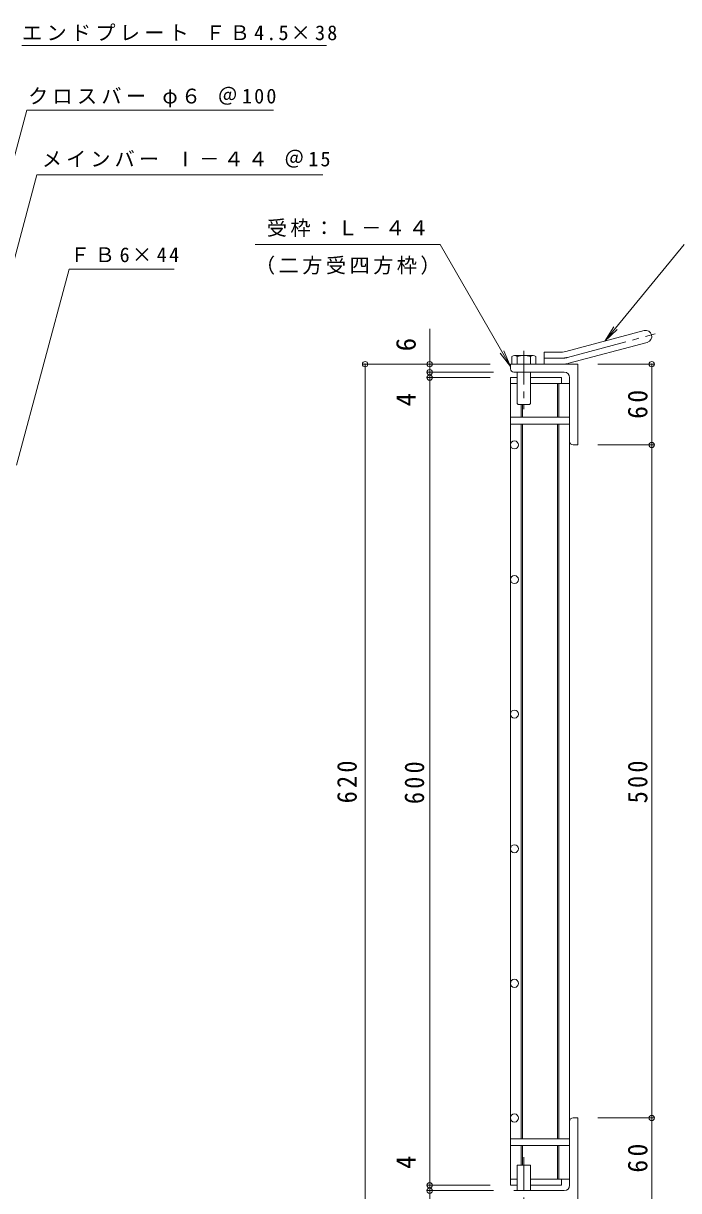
# Model space of a CAD drawing. Units: millimetres, scale not verified. Extents: x -894 to 884, y -688 to 618.
# Drawn here: x -306 to 181, y -249 to 618 of the extents above; entities that cross this region are included whole.
import ezdxf
from ezdxf.enums import TextEntityAlignment as Align

# ---------------------------------------------------------------- set-up
doc = ezdxf.new("R2010")
doc.units = ezdxf.units.MM
doc.header["$LTSCALE"] = 5
doc.header["$PDMODE"] = 32
doc.header["$PDSIZE"] = 4
doc.linetypes.add('CHAIN1', pattern=[8, 5, -1, 1, -1])
doc.linetypes.add('CHAIN2', pattern=[12, 9, -1, 1, -1])
for name, color, linetype, lineweight in [('A-1', 2, 'Continuous', 9), ('A-2', 3, 'Continuous', 9), ('A-4', 7, 'Continuous', 9), ('A-5', 7, 'Continuous', 9), ('A-9', 4, 'Continuous', 9)]:
    doc.layers.add(name, color=color, linetype=linetype, lineweight=lineweight)
doc.styles.add('ＭＳ ゴシック', font='')
doc.styles.get('ＭＳ ゴシック').set_extended_font_data('MS Gothic')

msp = doc.modelspace()

# ---------------------------------------------------------------- linework, layer by layer
at = {"layer": 'A-1'}
for p, q in [((97.415, 373.977), (155.605, 389.569)), ((81.27, 364.671), (81.27, 373.671)), ((95.085, 373.671), (81.27, 373.671)), ((99.744, 365.284), (157.935, 380.876)), ((56.27, 361.171), (56.27, 364.671)), ((106.27, 364.671), (56.27, 364.671)), ((106.27, 364.671), (106.27, 304.671)), ((96.27, 358.671), (58.77, 358.671)), ((100.27, 354.671), (100.27, 307.171)), ((102.77, 304.671), (106.27, 304.671)), ((100.27, -245.33), (100.27, -197.831)), ((102.77, -195.331), (106.27, -195.331)), ((106.27, -255.331), (106.27, -195.331)), ((96.27, -249.33), (58.77, -249.33))]:
    msp.add_line(p, q, dxfattribs=at)
at = {"layer": 'A-1', "linetype": 'CHAIN2'}
for p, q in [((98.579, 369.631), (163.746, 387.092)), ((95.085, 369.171), (81.27, 369.171))]:
    msp.add_line(p, q, dxfattribs=at)
at = {"layer": 'A-1'}
for centre, radius, start, end in [((156.77, 385.223), 4.5, 285.00014, 104.99991), ((95.085, 382.671), 9, 270, 285.00002), ((95.085, 382.671), 18, 270, 285), ((58.77, 361.171), 2.5, 180, 270), ((96.27, 354.671), 4, 0, 90), ((102.77, 307.171), 2.5, 180, 270), ((102.77, -197.831), 2.5, 90, 180), ((96.27, -245.33), 4, 270, 0)]:
    msp.add_arc(centre, radius, start, end, dxfattribs=at)
at = {"layer": 'A-1', "linetype": 'CHAIN2'}
msp.add_arc((95.085, 382.671), 13.5, 270, 284.99995, dxfattribs=at)
at = {"layer": 'A-2'}
for p, q in [((56.27, 354.671), (61.27, 354.671)), ((56.27, 354.671), (56.27, -245.33)), ((56.27, 350.171), (61.27, 350.171)), ((71.27, 354.671), (94.27, 354.671)), ((71.27, 350.171), (100.27, 350.171)), ((91.27, 350.171), (91.27, 325.17)), ((92.27, 350.171), (92.27, 325.17)), ((94.27, 354.671), (94.27, 350.171)), ((100.27, 350.036), (100.27, 54.67)), ((64.27, 334.671), (64.27, 325.17)), ((65.27, 334.671), (65.27, 325.17)), ((64.27, 320.17), (64.27, 54.67)), ((65.27, 320.17), (65.27, 54.67)), ((91.27, 320.17), (91.27, 54.67)), ((92.27, 320.17), (92.27, 54.67)), ((64.27, -210.83), (64.27, 54.67)), ((65.27, -210.83), (65.27, 54.67)), ((91.27, -210.83), (91.27, 54.67)), ((92.27, -210.83), (92.27, 54.67)), ((100.27, -240.831), (100.27, 54.67)), ((64.27, -230.331), (64.27, -215.83)), ((65.27, -230.331), (65.27, -215.83)), ((91.27, -240.831), (91.27, -215.83)), ((92.27, -240.831), (92.27, -215.83)), ((56.27, -240.831), (61.27, -240.831)), ((71.27, -240.831), (100.27, -240.831)), ((94.27, -240.831), (94.27, -245.33)), ((56.27, -245.33), (61.27, -245.33)), ((71.27, -245.33), (94.27, -245.33))]:
    msp.add_line(p, q, dxfattribs=at)
for centre in [(59.27, 304.671), (59.27, 204.671), (59.27, 104.671), (59.27, 4.671), (59.27, -95.329), (59.27, -195.329)]:
    msp.add_circle(centre, 3, dxfattribs=at)
at = {"layer": 'A-4'}
for p, q in [((-3.73, -282.714), (-3.73, 390.827)), ((41.27, 364.671), (-53.53, 364.671)), ((-51.73, -255.331), (-51.73, 364.671)), ((121.27, 364.671), (163.07, 364.671)), ((161.27, -255.331), (161.27, 364.671)), ((43.77, 358.671), (-5.53, 358.671)), ((41.27, 354.671), (-5.53, 354.671)), ((121.27, 304.671), (163.07, 304.671)), ((121.27, -195.331), (163.07, -195.331)), ((41.27, -245.33), (-5.53, -245.33)), ((43.77, -249.33), (-5.53, -249.33))]:
    msp.add_line(p, q, dxfattribs=at)
for p in [(-51.73, 364.671), (-3.73, 364.671), (161.27, 364.671), (-3.73, 358.671), (-3.73, 354.671), (161.27, 304.671), (161.27, -195.331), (-3.73, -245.33), (-3.73, -249.33)]:
    msp.add_point(p, dxfattribs=at)
at = {"layer": 'A-5'}
for p, q in [((-306.835, 601.27), (-80.412, 601.27)), ((-368.969, 307.67), (-303.16, 553.27)), ((-303.16, 553.27), (-119.693, 553.27)), ((-133.524, 453.497), (3.976, 453.497)), ((3.976, 453.497), (56.27, 362.921)), ((126.51, 381.773), (185.278, 453.497)), ((126.51, 381.773), (133.103, 392.393)), ((126.51, 381.773), (135.627, 390.325)), ((56.27, 362.921), (51.487, 374.469)), ((56.27, 362.921), (48.661, 372.838))]:
    msp.add_line(p, q, dxfattribs=at)
for points in [[(-342.785, 329.17), (-295.599, 505.27), (-83.174, 505.27)], [(-310.785, 289.557), (-271.741, 435.27), (-193.601, 435.27)]]:
    msp.add_lwpolyline(points, dxfattribs=at)
at = {"layer": 'A-9', "linetype": 'CHAIN1'}
for p, q in [((66.27, 374.439), (66.27, 331.138)), ((66.27, -224.4), (66.27, -288.763))]:
    msp.add_line(p, q, dxfattribs=at)
at = {"layer": 'A-9'}
for p, q in [((57.385, 370.328), (57.385, 364.671)), ((73.212, 371.071), (59.327, 371.071)), ((61.27, 364.671), (61.27, 370.328)), ((71.27, 364.671), (71.27, 370.328)), ((75.155, 370.328), (75.155, 364.671)), ((61.27, 335.483), (61.27, 358.671)), ((71.27, 335.483), (71.27, 358.671)), ((62.082, 334.671), (61.27, 335.483)), ((62.082, 334.671), (70.458, 334.671)), ((70.458, 334.671), (71.27, 335.483)), ((100.27, 325.17), (56.27, 325.17)), ((56.27, 320.17), (56.27, 325.17)), ((100.27, 320.17), (56.27, 320.17)), ((100.27, -210.83), (56.27, -210.83)), ((56.27, -215.83), (56.27, -210.83)), ((100.27, -215.83), (56.27, -215.83)), ((71.27, -230.331), (61.27, -230.331)), ((61.27, -249.33), (61.27, -230.331)), ((71.27, -249.33), (71.27, -230.331))]:
    msp.add_line(p, q, dxfattribs=at)
for centre, radius, start, end in [((59.327, 368.161), 2.91, 48.12389, 131.8763), ((66.27, 353.881), 17.19, 73.09029, 106.90971), ((73.213, 368.161), 2.91, 48.1237, 131.87611)]:
    msp.add_arc(centre, radius, start, end, dxfattribs=at)

# ---------------------------------------------------------------- texts
at = {"layer": 'A-4', "color": 2, "style": 'ＭＳ ゴシック'}
for s, p in [('6', (-9.73, 374.207)), ('4', (-9.73, 333.347)), ('4', (-9.73, -233.219))]:
    msp.add_text(s, height=14.66, rotation=90, dxfattribs=at).set_placement(p, align=Align.BOTTOM_LEFT)
at = {"layer": 'A-4', "color": 2, "char_height": 14.66, "attachment_point": 7, "style": 'ＭＳ ゴシック'}
for s, insert, rotation in [('\\T1.27;\\W0.95;60', (158.27, 324.046), 90), ('\\T1.27;\\W0.9;620', (-57.73, 38.42), 90), ('\\T1.27;\\W0.9;600', (-7.679, 37.807), 89.828), ('\\T1.27;\\W0.9;500', (158.27, 38.42), 90), ('\\T1.27;\\W0.95;60', (158.27, -235.956), 90)]:
    msp.add_mtext(s, dxfattribs=dict(at, insert=insert, rotation=rotation))
at = {"layer": 'A-5', "char_height": 11, "attachment_point": 7, "style": 'ＭＳ ゴシック'}
for s, insert in [('\\T1.21;エンドプレート\\~ＦＢ4.5×38', (-306.662, 604.735)), ('\\T1.21;クロスバー\\~φ６\\~＠100', (-302.193, 555.341)), ('\\T1.2;メインバー\\~Ⅰ－４４\\~＠15', (-291.924, 510.575)), ('\\T1.17;受枠：Ｌ－４４', (-124.774, 459.158)), ('\\T1.23;ＦＢ6×44', (-271.101, 440.278)), ('\\T1.17;（二方受四方枠）', (-133.524, 431.126))]:
    msp.add_mtext(s, dxfattribs=dict(at, insert=insert))

doc.saveas('drawing.dxf')
